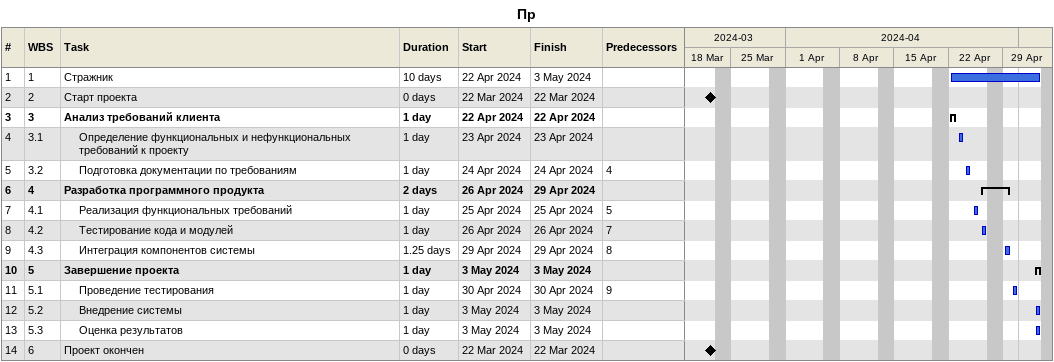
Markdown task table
Пр

| ID | WBS | Task | Duration | Start | Finish | Predecessors |
|---|---|---|---|---|---|---|
| 1 | 1 | Стражник | 10d | 2024-04-22 | 2024-05-03 |  |
| 2 | 2 | Старт проекта | 0d | 2024-03-22 | 2024-03-22 |  |
| 3 | 3 | **Анализ требований клиента** | 1d | 2024-04-22 | 2024-04-22 |  |
| 4 | 3.1 | Определение функциональных и нефункциональных требований к проекту | 1d | 2024-04-23 | 2024-04-23 |  |
| 5 | 3.2 | Подготовка документации по требованиям | 1d | 2024-04-24 | 2024-04-24 | 4 |
| 6 | 4 | **Разработка программного продукта** | 2d | 2024-04-26 | 2024-04-29 |  |
| 7 | 4.1 | Реализация функциональных требований | 1d | 2024-04-25 | 2024-04-25 | 5 |
| 8 | 4.2 | Тестирование кода и модулей | 1d | 2024-04-26 | 2024-04-26 | 7 |
| 9 | 4.3 | Интеграция компонентов системы | 1.25d | 2024-04-29 | 2024-04-29 | 8 |
| 10 | 5 | **Завершение проекта** | 1d | 2024-05-03 | 2024-05-03 |  |
| 11 | 5.1 | Проведение тестирования | 1d | 2024-04-30 | 2024-04-30 | 9 |
| 12 | 5.2 | Внедрение системы | 1d | 2024-05-03 | 2024-05-03 |  |
| 13 | 5.3 | Оценка результатов | 1d | 2024-05-03 | 2024-05-03 |  |
| 14 | 6 | Проект окончен | 0d | 2024-03-22 | 2024-03-22 |  |
